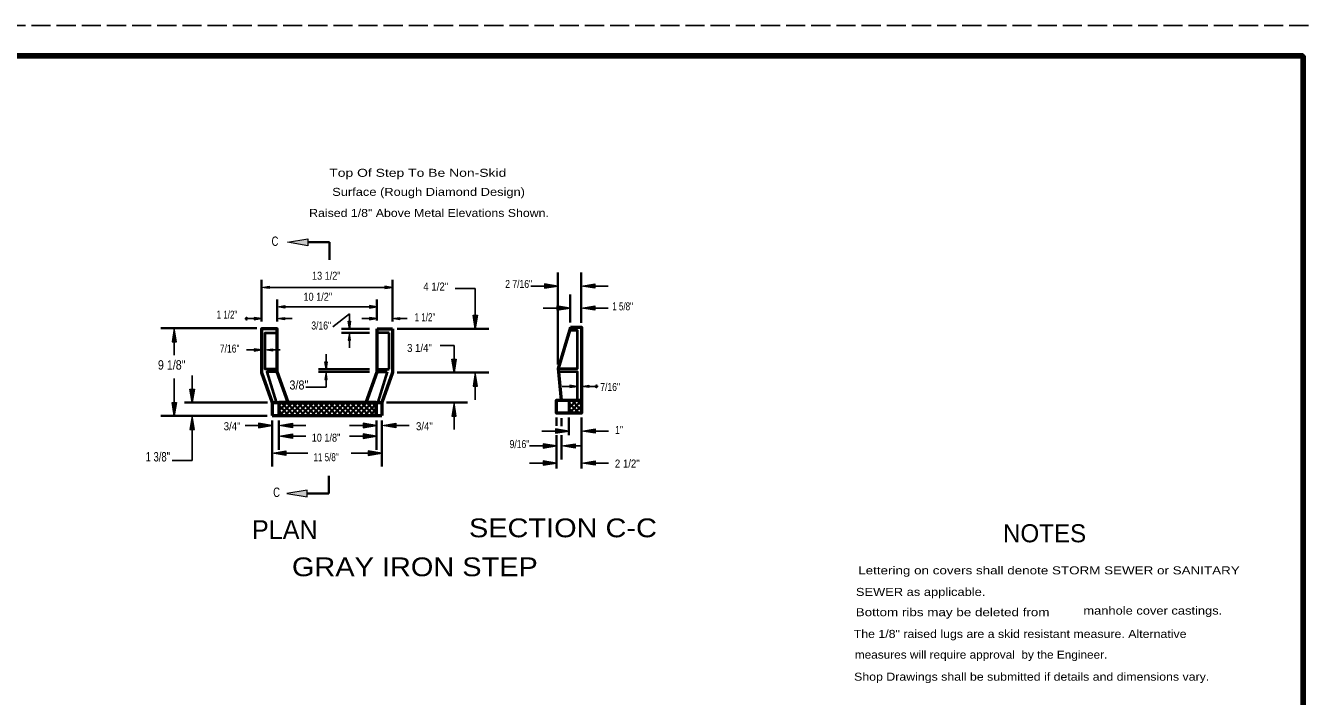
# Model space of a CAD drawing. Extents: x 37.2 to 72.6, y 36.2 to 58.2.
# Drawn here: x 51.13 to 72.45, y 47.06 to 58.21 of the extents above; entities that cross this region are included whole.
import ezdxf

# ---------------------------------------------------------------- set-up
doc = ezdxf.new("R2010")
doc.units = 0
doc.header["$LTSCALE"] = 0.053
doc.header["$PDMODE"] = 32
doc.header["$PDSIZE"] = 0.0265
doc.linetypes.add('LONG_DASHED', pattern=[7.5, 6, -1.5])
for name, color, linetype, lineweight in [('1', 7, 'Continuous', 35), ('2', 7, 'Continuous', 13), ('4', 7, 'Continuous', 13)]:
    doc.layers.add(name, color=color, linetype=linetype, lineweight=lineweight)

msp = doc.modelspace()

# ---------------------------------------------------------------- hatches: boundary and pattern name
at = {"layer": '1'}
for points in [[(55.17692, 53.88033), (55.17692, 53.83867), (55.05192, 53.8595), (55.05192, 53.8595)], [(57.10233, 53.88033), (57.10233, 53.83867), (57.22733, 53.8595), (57.22733, 53.8595)], [(59.75325, 53.91925), (59.75325, 53.84425), (59.97825, 53.88175), (59.97825, 53.88175)], [(60.58967, 53.91925), (60.58967, 53.84425), (60.36467, 53.88175), (60.36467, 53.88175)], [(55.43917, 53.55658), (55.43917, 53.51492), (55.31417, 53.53575), (55.31417, 53.53575)], [(56.8455, 53.55658), (56.8455, 53.51492), (56.9705, 53.53575), (56.9705, 53.53575)], [(59.9575, 53.554), (59.9575, 53.479), (60.1825, 53.5165), (60.1825, 53.5165)], [(60.58967, 53.554), (60.58967, 53.479), (60.36467, 53.5165), (60.36467, 53.5165)], [(54.92692, 53.36125), (54.92692, 53.31958), (55.05192, 53.34042), (55.05192, 53.34042)], [(55.43367, 53.36125), (55.43367, 53.31958), (55.30867, 53.34042), (55.30867, 53.34042)], [(56.8455, 53.36125), (56.8455, 53.31958), (56.9705, 53.34042), (56.9705, 53.34042)], [(57.34533, 53.36125), (57.34533, 53.31958), (57.22033, 53.34042), (57.22033, 53.34042)], [(58.56608, 53.3965), (58.64108, 53.3965), (58.60358, 53.1715), (58.60358, 53.1715)], [(53.56508, 52.95658), (53.64008, 52.95658), (53.60258, 53.18158), (53.60258, 53.18158)], [(54.92825, 52.84), (54.92825, 52.79833), (55.05325, 52.81917), (55.05325, 52.81917)], [(55.23625, 52.84), (55.23625, 52.79833), (55.11125, 52.81917), (55.11125, 52.81917)], [(58.21342, 52.66792), (58.28842, 52.66792), (58.25092, 52.44292), (58.25092, 52.44292)], [(56.103, 52.6225), (56.14467, 52.6225), (56.12383, 52.4975), (56.12383, 52.4975)], [(56.103, 52.328), (56.14467, 52.328), (56.12383, 52.453), (56.12383, 52.453)], [(58.56608, 52.21792), (58.64108, 52.21792), (58.60358, 52.44292), (58.60358, 52.44292)], [(60.17342, 52.23483), (60.17342, 52.19317), (60.29833, 52.214), (60.29833, 52.214)], [(60.49242, 52.23483), (60.49242, 52.19317), (60.36742, 52.214), (60.36742, 52.214)], [(53.86325, 52.17008), (53.93825, 52.17008), (53.90075, 51.94508), (53.90075, 51.94508)], [(53.56508, 51.9475), (53.64008, 51.9475), (53.60258, 51.7225), (53.60258, 51.7225)], [(58.21342, 51.72008), (58.28842, 51.72008), (58.25092, 51.94508), (58.25092, 51.94508)], [(53.86325, 51.4975), (53.93825, 51.4975), (53.90075, 51.7225), (53.90075, 51.7225)], [(55.00358, 51.60008), (55.00358, 51.52508), (55.22858, 51.56258), (55.22858, 51.56258)], [(55.564, 51.60008), (55.564, 51.52508), (55.339, 51.56258), (55.339, 51.56258)], [(56.73858, 51.60008), (56.73858, 51.52508), (56.96358, 51.56258), (56.96358, 51.56258)], [(57.28108, 51.60008), (57.28108, 51.52508), (57.05608, 51.56258), (57.05608, 51.56258)], [(55.564, 51.423), (55.564, 51.348), (55.339, 51.3855), (55.339, 51.3855)], [(56.73867, 51.423), (56.73867, 51.348), (56.96367, 51.3855), (56.96367, 51.3855)], [(59.93542, 51.50908), (59.93542, 51.43408), (60.16042, 51.47158), (60.16042, 51.47158)], [(60.59525, 51.50908), (60.59525, 51.43408), (60.37025, 51.47158), (60.37025, 51.47158)], [(59.73117, 51.26108), (59.73117, 51.18617), (59.95617, 51.22367), (59.95617, 51.22367)], [(60.26258, 51.26108), (60.26258, 51.18617), (60.03758, 51.22367), (60.03758, 51.22367)], [(55.45358, 51.14275), (55.45358, 51.06758), (55.22858, 51.10525), (55.22858, 51.10525)], [(56.82417, 51.14275), (56.82417, 51.06758), (57.04917, 51.10525), (57.04917, 51.10525)], [(59.73117, 50.97667), (59.73117, 50.90175), (59.95617, 50.93925), (59.95617, 50.93925)], [(60.59525, 50.97667), (60.59525, 50.90175), (60.37025, 50.93925), (60.37025, 50.93925)]]:
    msp.add_hatch(color=256, dxfattribs=at).paths.add_polyline_path(points)
at = {"layer": '2'}
for points in [[(55.82075, 54.66533), (55.82075, 54.55283), (55.48325, 54.60908), (55.48325, 54.60908)], [(56.49117, 53.2965), (56.53283, 53.2965), (56.512, 53.1715), (56.512, 53.1715)], [(56.49117, 52.98067), (56.53283, 52.98067), (56.512, 53.10567), (56.512, 53.10567)], [(55.80758, 50.37833), (55.80758, 50.49083), (55.47008, 50.43458), (55.47008, 50.43458)]]:
    msp.add_hatch(color=256, dxfattribs=at).paths.add_polyline_path(points)

# ---------------------------------------------------------------- linework, layer by layer
at = {"layer": '1', "linetype": 'LONG_DASHED', "lineweight": 25}
msp.add_line((72.4475, 58.21033), (37.2475, 58.21033), dxfattribs=at)
at = {"layer": '1', "lineweight": 158}
msp.add_line((72.36417, 57.71033), (39.86417, 57.71033), dxfattribs=at)
at = {"layer": '1'}
for p, q in [((55.05192, 53.29442), (55.05192, 53.9845)), ((57.22733, 53.29442), (57.22733, 53.9845)), ((59.97825, 52.57967), (59.97825, 54.10675)), ((60.36467, 53.27283), (60.36467, 54.10675)), ((60.1825, 53.27792), (60.1825, 53.7415)), ((55.31417, 53.29442), (55.31417, 53.66075)), ((56.9705, 53.30658), (56.9705, 53.66075)), ((54.97242, 53.18158), (53.37758, 53.18158)), ((57.30675, 53.1715), (58.82858, 53.1715)), ((56.84692, 52.4975), (55.99883, 52.4975)), ((56.84692, 52.453), (55.99883, 52.453)), ((57.30675, 52.44292), (58.47592, 52.44292)), ((57.30675, 52.44292), (58.82858, 52.44292)), ((55.15325, 51.94508), (53.77417, 51.94508)), ((55.33758, 51.80617), (55.47658, 51.94508)), ((55.33758, 51.89458), (55.38817, 51.94508)), ((55.50717, 51.72958), (55.33758, 51.89917)), ((55.41883, 51.72958), (55.33758, 51.81083)), ((55.34942, 51.72958), (55.56492, 51.94508)), ((55.59567, 51.72958), (55.38008, 51.94508)), ((55.43783, 51.72958), (55.65333, 51.94508)), ((55.684, 51.72958), (55.46842, 51.94508)), ((55.52617, 51.72958), (55.74167, 51.94508)), ((55.77242, 51.72958), (55.55692, 51.94508)), ((55.61458, 51.72958), (55.83008, 51.94508)), ((55.86075, 51.72958), (55.64525, 51.94508)), ((55.70292, 51.72958), (55.91842, 51.94508)), ((55.94917, 51.72958), (55.73367, 51.94508)), ((55.79133, 51.72958), (56.00692, 51.94508)), ((56.0375, 51.72958), (55.822, 51.94508)), ((55.87967, 51.72958), (56.09525, 51.94508)), ((56.12592, 51.72958), (55.91042, 51.94508)), ((55.96817, 51.72958), (56.18367, 51.94508)), ((56.21442, 51.72958), (55.99883, 51.94508)), ((56.0565, 51.72958), (56.272, 51.94508)), ((56.30275, 51.72958), (56.08717, 51.94508)), ((56.14492, 51.72958), (56.36042, 51.94508)), ((56.39117, 51.72958), (56.17567, 51.94508)), ((56.23333, 51.72958), (56.44883, 51.94508)), ((56.4795, 51.72958), (56.264, 51.94508)), ((56.32167, 51.72958), (56.53717, 51.94508)), ((56.56792, 51.72958), (56.35242, 51.94508)), ((56.41008, 51.72958), (56.62567, 51.94508)), ((56.65625, 51.72958), (56.44075, 51.94508)), ((56.49842, 51.72958), (56.714, 51.94508)), ((56.74467, 51.72958), (56.52917, 51.94508)), ((56.58692, 51.72958), (56.80242, 51.94508)), ((56.833, 51.72958), (56.6175, 51.94508)), ((56.67525, 51.72958), (56.89075, 51.94508)), ((56.9215, 51.72958), (56.70592, 51.94508)), ((56.76367, 51.72958), (56.9595, 51.92542)), ((56.9595, 51.77992), (56.79425, 51.94508)), ((56.852, 51.72958), (56.9595, 51.837)), ((56.9595, 51.86833), (56.88275, 51.94508)), ((57.12875, 51.94508), (58.47592, 51.94508)), ((60.16317, 51.85875), (60.289, 51.98458)), ((60.16317, 51.94708), (60.20067, 51.98458)), ((60.16317, 51.77033), (60.36608, 51.97325)), ((60.33008, 51.768), (60.16317, 51.935)), ((60.24175, 51.768), (60.16317, 51.84658)), ((60.36608, 51.82042), (60.202, 51.98458)), ((60.24917, 51.768), (60.36608, 51.88492)), ((60.36608, 51.90883), (60.29042, 51.98458)), ((60.33758, 51.768), (60.36608, 51.7965)), ((55.14775, 51.7225), (53.37758, 51.7225)), ((55.22858, 51.64942), (55.22858, 50.88025)), ((55.339, 51.64942), (55.339, 51.1605)), ((56.94042, 51.72958), (56.9595, 51.74867)), ((56.96367, 51.64942), (56.96367, 51.1605)), ((57.04917, 51.64942), (57.04917, 50.88025)), ((59.95617, 51.699), (59.95617, 51.55567)), ((60.03758, 51.68783), (60.03758, 51.55333)), ((60.16042, 51.694), (60.16042, 51.40108)), ((60.37025, 51.699), (60.37025, 51.24658)), ((60.37025, 51.694), (60.37025, 50.85075)), ((59.95617, 51.40108), (59.95617, 50.85075)), ((60.03758, 51.40108), (60.03758, 50.99867))]:
    msp.add_line(p, q, dxfattribs=at)
at = {"layer": '1', "lineweight": 25}
for p, q in [((55.17692, 53.8595), (57.10233, 53.8595)), ((58.60358, 53.83908), (58.26733, 53.83908)), ((58.60358, 53.3965), (58.60358, 53.83908)), ((59.75325, 53.88175), (59.52825, 53.88175)), ((60.58967, 53.88175), (60.81467, 53.88175)), ((55.43917, 53.53575), (56.8455, 53.53575)), ((59.9575, 53.5165), (59.7325, 53.5165)), ((60.58967, 53.5165), (60.81467, 53.5165)), ((54.92692, 53.34042), (54.80192, 53.34042)), ((55.43367, 53.34042), (55.55867, 53.34042)), ((56.8455, 53.34042), (56.7205, 53.34042)), ((57.34533, 53.34042), (57.47033, 53.34042)), ((53.60258, 52.95658), (53.60258, 52.73158)), ((58.25092, 52.89292), (58.02125, 52.89292)), ((58.25092, 52.66792), (58.25092, 52.89292)), ((54.92825, 52.81917), (54.80325, 52.81917)), ((55.23625, 52.81917), (55.36125, 52.81917)), ((56.12383, 52.6225), (56.12383, 52.7475)), ((53.60258, 51.9475), (53.60258, 52.344)), ((53.90075, 52.17008), (53.90075, 52.39508)), ((56.12383, 52.328), (56.12383, 52.203)), ((56.12383, 52.203), (55.78758, 52.203)), ((58.60358, 52.21792), (58.60358, 51.99292)), ((60.17342, 52.214), (60.04842, 52.214)), ((60.49242, 52.214), (60.61742, 52.214)), ((58.25092, 51.72008), (58.25092, 51.49508)), ((53.90075, 51.4975), (53.90075, 50.98008)), ((55.00358, 51.56258), (54.77858, 51.56258)), ((55.564, 51.56258), (55.789, 51.56258)), ((55.564, 51.3855), (55.789, 51.3855)), ((56.73858, 51.56258), (56.51358, 51.56258)), ((56.73867, 51.3855), (56.51367, 51.3855)), ((57.28108, 51.56258), (57.50608, 51.56258)), ((59.93542, 51.47158), (59.71042, 51.47158)), ((60.59525, 51.47158), (60.82025, 51.47158)), ((59.73117, 51.22367), (59.50617, 51.22367)), ((60.26258, 51.22367), (60.34883, 51.22367)), ((53.90075, 50.98008), (53.5645, 50.98008)), ((55.45358, 51.10525), (55.81908, 51.10525)), ((56.82417, 51.10525), (56.54, 51.10525)), ((59.73117, 50.93925), (59.50617, 50.93925)), ((60.59525, 50.93925), (60.82025, 50.93925))]:
    msp.add_line(p, q, dxfattribs=at)
at = {"layer": '1', "lineweight": 13}
for p, q in [((60.36467, 53.27283), (60.36467, 53.7415)), ((55.05192, 53.29442), (55.05192, 53.46542)), ((55.30867, 53.29442), (55.30867, 53.46542)), ((56.9705, 53.30658), (56.9705, 53.46542)), ((57.22033, 53.29442), (57.22033, 53.46542)), ((55.05325, 52.92625), (55.05325, 52.94417)), ((55.11125, 52.92625), (55.11125, 52.94417)), ((60.29842, 52.33117), (60.29842, 52.339)), ((60.36742, 52.33117), (60.36742, 52.339)), ((55.22858, 51.64333), (55.22858, 51.33758)), ((55.339, 51.64333), (55.339, 51.33758)), ((56.96358, 51.64942), (56.96358, 51.33758))]:
    msp.add_line(p, q, dxfattribs=at)
at = {"layer": '1', "lineweight": 53}
for p, q in [((56.97192, 53.1715), (57.22867, 53.1715)), ((56.97192, 52.453), (56.97192, 53.1715)), ((57.22867, 53.1715), (57.22867, 52.44292)), ((56.78942, 51.94508), (56.97192, 52.453)), ((57.22867, 52.44292), (57.0505, 51.94508)), ((55.33758, 51.94508), (55.33758, 51.72958)), ((56.9595, 51.94508), (56.9595, 51.72958)), ((55.23133, 51.72958), (57.0505, 51.72958))]:
    msp.add_line(p, q, dxfattribs=at)
at = {"layer": '1', "lineweight": 40}
for p, q in [((57.17067, 53.10567), (56.97192, 53.10567)), ((57.17067, 52.4975), (57.17067, 53.10567)), ((56.97192, 52.4975), (57.17067, 52.4975)), ((56.97192, 52.453), (57.14033, 52.453)), ((57.14033, 52.453), (56.98575, 51.95217)), ((60.16317, 51.768), (60.16317, 51.98458))]:
    msp.add_line(p, q, dxfattribs=at)
at = {"layer": '1', "lineweight": 158}
msp.add_lwpolyline([(72.36417, 57.71033), (72.36417, 36.71033), (39.86417, 36.71033)], dxfattribs=at)
at = {"layer": '1', "lineweight": 13}
for points in [[(55.17692, 53.88033), (55.17692, 53.83867), (55.05192, 53.8595), (55.05192, 53.8595)], [(57.10233, 53.88033), (57.10233, 53.83867), (57.22733, 53.8595), (57.22733, 53.8595)], [(59.75325, 53.91925), (59.75325, 53.84425), (59.97825, 53.88175), (59.97825, 53.88175)], [(60.58967, 53.91925), (60.58967, 53.84425), (60.36467, 53.88175), (60.36467, 53.88175)], [(55.43917, 53.55658), (55.43917, 53.51492), (55.31417, 53.53575), (55.31417, 53.53575)], [(56.8455, 53.55658), (56.8455, 53.51492), (56.9705, 53.53575), (56.9705, 53.53575)], [(59.9575, 53.554), (59.9575, 53.479), (60.1825, 53.5165), (60.1825, 53.5165)], [(60.58967, 53.554), (60.58967, 53.479), (60.36467, 53.5165), (60.36467, 53.5165)], [(54.92692, 53.36125), (54.92692, 53.31958), (55.05192, 53.34042), (55.05192, 53.34042)], [(55.43367, 53.36125), (55.43367, 53.31958), (55.30867, 53.34042), (55.30867, 53.34042)], [(56.8455, 53.36125), (56.8455, 53.31958), (56.9705, 53.34042), (56.9705, 53.34042)], [(57.34533, 53.36125), (57.34533, 53.31958), (57.22033, 53.34042), (57.22033, 53.34042)], [(58.56608, 53.3965), (58.64108, 53.3965), (58.60358, 53.1715), (58.60358, 53.1715)], [(53.56508, 52.95658), (53.64008, 52.95658), (53.60258, 53.18158), (53.60258, 53.18158)], [(54.92825, 52.84), (54.92825, 52.79833), (55.05325, 52.81917), (55.05325, 52.81917)], [(55.23625, 52.84), (55.23625, 52.79833), (55.11125, 52.81917), (55.11125, 52.81917)], [(58.21342, 52.66792), (58.28842, 52.66792), (58.25092, 52.44292), (58.25092, 52.44292)], [(56.103, 52.6225), (56.14467, 52.6225), (56.12383, 52.4975), (56.12383, 52.4975)], [(56.103, 52.328), (56.14467, 52.328), (56.12383, 52.453), (56.12383, 52.453)], [(58.56608, 52.21792), (58.64108, 52.21792), (58.60358, 52.44292), (58.60358, 52.44292)], [(60.17342, 52.23483), (60.17342, 52.19317), (60.29833, 52.214), (60.29833, 52.214)], [(60.49242, 52.23483), (60.49242, 52.19317), (60.36742, 52.214), (60.36742, 52.214)], [(53.86325, 52.17008), (53.93825, 52.17008), (53.90075, 51.94508), (53.90075, 51.94508)], [(53.56508, 51.9475), (53.64008, 51.9475), (53.60258, 51.7225), (53.60258, 51.7225)], [(58.21342, 51.72008), (58.28842, 51.72008), (58.25092, 51.94508), (58.25092, 51.94508)], [(60.16317, 51.768), (60.36608, 51.768), (60.36608, 51.98458), (60.16317, 51.98458)], [(53.86325, 51.4975), (53.93825, 51.4975), (53.90075, 51.7225), (53.90075, 51.7225)], [(55.00358, 51.60008), (55.00358, 51.52508), (55.22858, 51.56258), (55.22858, 51.56258)], [(55.564, 51.60008), (55.564, 51.52508), (55.339, 51.56258), (55.339, 51.56258)], [(56.73858, 51.60008), (56.73858, 51.52508), (56.96358, 51.56258), (56.96358, 51.56258)], [(57.28108, 51.60008), (57.28108, 51.52508), (57.05608, 51.56258), (57.05608, 51.56258)], [(55.564, 51.423), (55.564, 51.348), (55.339, 51.3855), (55.339, 51.3855)], [(56.73867, 51.423), (56.73867, 51.348), (56.96367, 51.3855), (56.96367, 51.3855)], [(59.93542, 51.50908), (59.93542, 51.43408), (60.16042, 51.47158), (60.16042, 51.47158)], [(60.59525, 51.50908), (60.59525, 51.43408), (60.37025, 51.47158), (60.37025, 51.47158)], [(59.73117, 51.26108), (59.73117, 51.18617), (59.95617, 51.22367), (59.95617, 51.22367)], [(60.26258, 51.26108), (60.26258, 51.18617), (60.03758, 51.22367), (60.03758, 51.22367)], [(55.45358, 51.14275), (55.45358, 51.06758), (55.22858, 51.10525), (55.22858, 51.10525)], [(56.82417, 51.14275), (56.82417, 51.06758), (57.04917, 51.10525), (57.04917, 51.10525)], [(59.73117, 50.97667), (59.73117, 50.90175), (59.95617, 50.93925), (59.95617, 50.93925)], [(60.59525, 50.97667), (60.59525, 50.90175), (60.37025, 50.93925), (60.37025, 50.93925)]]:
    msp.add_lwpolyline(points, close=True, dxfattribs=at)
at = {"layer": '1', "lineweight": 53}
for points in [[(55.4925, 51.94508), (55.31, 52.453), (55.31, 53.1715), (55.05325, 53.1715), (55.05325, 52.44292), (55.23133, 51.94508), (55.23133, 51.72958)], [(60.18525, 53.19575), (60.36742, 53.19575), (60.36742, 51.768), (59.95617, 51.768), (59.95617, 51.98458), (60.36608, 51.98458)], [(60.18525, 53.19575), (59.98233, 52.50867), (60.03067, 51.98458)], [(55.23133, 51.94508), (57.0505, 51.94508), (57.0505, 51.72958)]]:
    msp.add_lwpolyline(points, dxfattribs=at)
at = {"layer": '1', "lineweight": 40}
for points in [[(55.31, 52.4975), (55.11125, 52.4975), (55.11125, 53.10567), (55.31, 53.10567)], [(59.98233, 52.50867), (60.30117, 52.50867), (60.30117, 53.14008), (60.16867, 53.14008)], [(55.31, 52.453), (55.14158, 52.453), (55.29617, 51.95217)], [(59.98675, 52.4605), (60.29842, 52.4605), (60.29842, 51.96858)]]:
    msp.add_lwpolyline(points, dxfattribs=at)
at = {"layer": '1', "lineweight": 53}
msp.add_lwpolyline([(55.33758, 51.72958), (56.9595, 51.72958), (56.9595, 51.94508), (55.33758, 51.94508)], close=True, dxfattribs=at)
at = {"layer": '1'}
for p in [(72.36417, 57.71033), (54.80192, 53.34042), (60.61742, 52.214)]:
    msp.add_point(p, dxfattribs=at)
at = {"layer": '2', "lineweight": 35}
for p, q in [((55.82075, 54.60908), (56.183, 54.60908)), ((56.183, 54.60908), (56.183, 54.31575)), ((56.84692, 53.1715), (56.38325, 53.1715)), ((56.84692, 53.10567), (56.38325, 53.10567)), ((56.16992, 50.43458), (56.16992, 50.728)), ((55.80758, 50.43458), (56.16992, 50.43458))]:
    msp.add_line(p, q, dxfattribs=at)
at = {"layer": '2', "lineweight": 25}
for p, q in [((56.23833, 53.20233), (56.512, 53.4215)), ((56.512, 53.2965), (56.512, 53.4215)), ((56.512, 53.10567), (56.512, 52.85567))]:
    msp.add_line(p, q, dxfattribs=at)
at = {"layer": '2'}
for p, q in [((56.512, 53.10567), (56.51208, 53.10567)), ((56.97192, 53.1715), (56.972, 53.1715)), ((56.97192, 53.10567), (56.972, 53.10567))]:
    msp.add_line(p, q, dxfattribs=at)
for points in [[(55.82075, 54.66533), (55.82075, 54.55283), (55.48325, 54.60908), (55.48325, 54.60908)], [(56.49117, 53.2965), (56.53283, 53.2965), (56.512, 53.1715), (56.512, 53.1715)], [(56.49117, 52.98067), (56.53283, 52.98067), (56.512, 53.10567), (56.512, 53.10567)], [(55.80758, 50.37833), (55.80758, 50.49083), (55.47008, 50.43458), (55.47008, 50.43458)]]:
    msp.add_lwpolyline(points, close=True, dxfattribs=at)
at = {"layer": '4'}
for p, q in [((57.22733, 53.8595), (57.22742, 53.8595)), ((59.97825, 53.88175), (59.97833, 53.88175)), ((56.9705, 53.53575), (56.97067, 53.53575)), ((60.36467, 53.5165), (60.36483, 53.5165)), ((55.05192, 53.34042), (55.052, 53.34042)), ((57.22033, 53.34042), (57.22042, 53.34042)), ((55.0505, 53.18158), (55.05067, 53.18158)), ((55.05192, 53.16942), (55.052, 53.16942)), ((55.05192, 53.16942), (55.052, 53.16942)), ((55.30867, 53.16942), (55.30875, 53.16942)), ((55.31417, 53.16942), (55.31425, 53.16942)), ((56.9705, 53.18158), (56.97067, 53.18158)), ((56.9705, 53.18158), (56.97067, 53.18158)), ((57.22033, 53.16942), (57.22042, 53.16942)), ((57.22733, 53.16942), (57.22742, 53.16942)), ((57.22867, 53.1715), (57.22875, 53.1715)), ((60.1825, 53.19983), (60.18258, 53.19983)), ((60.35917, 53.20583), (60.35925, 53.20583)), ((60.36467, 53.19467), (60.36483, 53.19467)), ((55.05325, 52.81917), (55.05333, 52.81917)), ((55.05325, 52.80125), (55.05333, 52.80125)), ((55.11125, 52.80125), (55.11133, 52.80125)), ((56.12383, 52.4975), (56.124, 52.4975)), ((56.97192, 52.4975), (56.972, 52.4975)), ((56.97192, 52.453), (56.972, 52.453)), ((57.22867, 52.44292), (57.22875, 52.44292)), ((57.22867, 52.44292), (57.22875, 52.44292)), ((58.60358, 52.44292), (58.60367, 52.44292)), ((59.97825, 52.50158), (59.97833, 52.50158)), ((60.29842, 52.20617), (60.29858, 52.20617)), ((60.36742, 52.214), (60.3675, 52.214)), ((60.36742, 52.20617), (60.3675, 52.20617)), ((55.23133, 51.94508), (55.2315, 51.94508)), ((57.05067, 51.94508), (57.05075, 51.94508)), ((58.25092, 51.94508), (58.25108, 51.94508)), ((53.60258, 51.7225), (53.60275, 51.7225)), ((53.90075, 51.7225), (53.90083, 51.7225)), ((55.22583, 51.7225), (55.22592, 51.7225)), ((55.22858, 51.7275), (55.22867, 51.7275)), ((55.22858, 51.7215), (55.22867, 51.7215)), ((55.23133, 51.72958), (55.2315, 51.72958)), ((55.339, 51.7275), (55.33908, 51.7275)), ((55.339, 51.7215), (55.33908, 51.7215)), ((56.96358, 51.7275), (56.96367, 51.7275)), ((56.96367, 51.7275), (56.96375, 51.7275)), ((57.04917, 51.7275), (57.04925, 51.7275)), ((57.05608, 51.7215), (57.05617, 51.7215)), ((59.95617, 51.77708), (59.95625, 51.77708)), ((59.96167, 51.76592), (59.96175, 51.76592)), ((60.03758, 51.76592), (60.03775, 51.76592)), ((60.16042, 51.77208), (60.1605, 51.77208)), ((60.37025, 51.77708), (60.37033, 51.77708)), ((60.37025, 51.77208), (60.37033, 51.77208)), ((55.22858, 51.56258), (55.22867, 51.56258)), ((55.339, 51.3855), (55.33908, 51.3855)), ((57.05608, 51.56258), (57.05617, 51.56258)), ((60.37025, 51.47158), (60.37033, 51.47158)), ((59.95617, 51.22367), (59.95625, 51.22367)), ((57.04917, 51.10525), (57.04925, 51.10525)), ((60.37025, 50.93925), (60.37033, 50.93925))]:
    msp.add_line(p, q, dxfattribs=at)

# ---------------------------------------------------------------- texts
at = {"layer": '1'}
for s, height, width, p in [('13 1/2"', 0.133, 0.85, (55.89092, 53.987)), ('4 1/2"', 0.133, 0.9, (57.74108, 53.80675)), ('2 7/16"', 0.133, 0.8, (59.10142, 53.84983)), ('10 1/2"', 0.133, 0.85, (55.7495, 53.637)), ('1 5/8"', 0.133, 0.75, (60.87992, 53.47792)), ('1 1/2"', 0.133, 0.75, (54.30525, 53.33958)), ('1 1/2"', 0.133, 0.75, (57.59592, 53.29742)), ('7/16"', 0.133, 0.8, (54.35842, 52.77608)), ('3 1/4"', 0.133, 0.9, (57.46983, 52.78608)), ('9 1/8"', 0.1562, 0.85, (53.33042, 52.49242)), ('3/8"', 0.15, 0.9, (55.515, 52.16192)), ('7/16"', 0.133, 0.8, (60.681, 52.13733)), ('3/4"', 0.133, 0.9, (54.42342, 51.4845)), ('3/4"', 0.133, 0.9, (57.61858, 51.4845)), ('10 1/8"', 0.133, 0.85, (55.88667, 51.2945)), ('1"', 0.133, 0.8, (60.92808, 51.42442)), ('9/16"', 0.133, 0.8, (59.17425, 51.1885)), ('1 3/8"', 0.1562, 0.75, (53.12692, 50.96533)), ('11 5/8"', 0.133, 0.75, (55.91542, 50.97025)), ('2 1/2"', 0.133, 0.9, (60.92375, 50.86425)), ('The 1/8" raised lugs are a skid resistant measure. Alternative', 0.1333, 1.15, (64.89258, 48.03258)), ('measures will require approval  by the Engineer.', 0.1333, 1.1, (64.91133, 47.68792))]:
    msp.add_text(s, height=height, dxfattribs=dict(at, width=width)).set_placement(p)
at = {"layer": '2'}
for s, height, width, p in [('   Top Of Step To Be Non-Skid', 0.133, 1.3, (55.9845, 55.69742)), ('Surface (Rough Diamond Design)', 0.133, 1.2, (56.22642, 55.38058)), ('Raised 1/8" Above Metal Elevations Shown.', 0.133, 1.15, (55.84333, 55.03025)), ('C', 0.1562, 0.75, (55.21908, 54.54867)), ('3/16"', 0.133, 0.8, (55.87942, 53.159)), ('C', 0.1562, 0.75, (55.24533, 50.37533)), ('SECTION C-C', 0.3125, 1.15, (58.49875, 49.70567)), ('GRAY IRON STEP', 0.3125, 1.15, (55.55708, 49.05783)), ('Lettering on covers shall denote STORM SEWER or SANITARY', 0.1333, 1.25, (64.96717, 49.08883)), ('SEWER as applicable.', 0.1333, 1.2, (64.92892, 48.73075)), ('Bottom ribs may be deleted from', 0.1333, 1.25, (64.92617, 48.39358)), ('manhole cover castings.', 0.1333, 1.2, (68.7095, 48.42)), ('Shop Drawings shall be submitted if details and dimensions vary.', 0.1333, 1.15, (64.89883, 47.32133))]:
    msp.add_text(s, height=height, dxfattribs=dict(at, width=width)).set_placement(p)
for s, height, p in [('PLAN', 0.3125, (54.89292, 49.67675)), ('NOTES', 0.3, (67.37325, 49.62217))]:
    msp.add_text(s, height=height, dxfattribs=at).set_placement(p)

doc.saveas('drawing.dxf')
